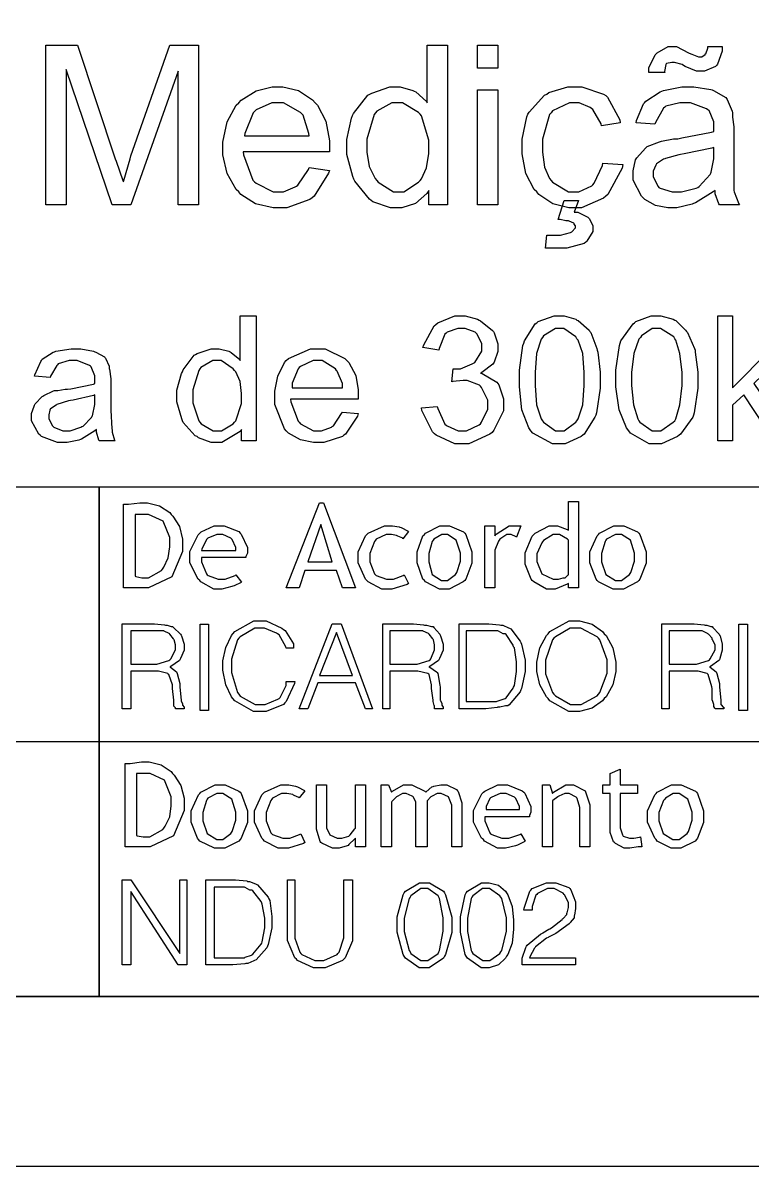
# Model space of a CAD drawing. Extents: x 0 to 210, y 0 to 297.
# Drawn here: x 107.98 to 129.47, y -0.41 to 33.29 of the extents above; entities that cross this region are included whole.
import ezdxf

# ---------------------------------------------------------------- set-up
doc = ezdxf.new("R2010")
doc.units = 0
doc.header["$MEASUREMENT"] = 0
doc.layers.add('C00-00-00-BLACK', color=7, linetype='Continuous')
doc.layers.add('CFF-7E-00', color=30, linetype='Continuous')

msp = doc.modelspace()

# ---------------------------------------------------------------- linework, layer by layer
at = {"layer": 'C00-00-00-BLACK', "const_width": 0.0423}
msp.add_lwpolyline([(0.0427, -0.3886), (210.36, -0.3886), (210.36, 296.883), (0.0427, 296.883), (0.0427, -0.3886)], close=True, dxfattribs=at)
at = {"layer": 'C00-00-00-BLACK'}
for points in [[(108.657, 27.9273), (108.657, 32.6333), (109.59, 32.6333), (110.694, 29.2847), (110.725, 29.2117), (110.925, 28.6494), (110.947, 28.6067), (110.957, 28.6494), (111.137, 29.2847), (111.16, 29.3688), (112.305, 32.6333), (113.155, 32.6333), (113.155, 27.9273), (112.559, 27.9273), (112.559, 31.8685), (111.16, 27.9273), (110.61, 27.9273), (109.252, 31.9112), (109.252, 27.9273), (108.657, 27.9273)], [(119.939, 27.9273), (119.939, 28.3531), (119.885, 28.2677), (119.552, 27.9701), (119.143, 27.8419), (119.007, 27.8419), (118.816, 27.8419), (118.295, 28.0224), (118.243, 28.0541), (118.189, 28.0968), (117.766, 28.6274), (117.734, 28.6907), (117.703, 28.7652), (117.523, 29.4087), (117.523, 29.6223), (117.523, 29.8566), (117.66, 30.4822), (117.691, 30.5566), (117.723, 30.62), (118.146, 31.1602), (118.2, 31.1919), (118.263, 31.2236), (118.788, 31.4027), (118.965, 31.4027), (119.101, 31.4027), (119.472, 31.298), (119.514, 31.276), (119.556, 31.2553), (119.874, 30.97), (119.896, 30.9383), (119.896, 32.6333), (120.492, 32.6333), (120.492, 27.9273), (119.939, 27.9273)], [(121.38, 31.9539), (121.38, 32.6333), (121.976, 32.6333), (121.976, 31.9539), (121.38, 31.9539)], [(126.428, 31.8272), (126.428, 31.9664), (126.609, 32.3481), (126.64, 32.3798), (126.672, 32.4115), (126.997, 32.592), (127.106, 32.592), (127.244, 32.592), (127.594, 32.4115), (127.659, 32.3798), (127.69, 32.3701), (127.889, 32.293), (127.955, 32.293), (127.987, 32.293), (128.082, 32.3591), (128.082, 32.3798), (128.102, 32.3798), (128.167, 32.5396), (128.167, 32.592), (128.59, 32.592), (128.59, 32.4542), (128.452, 32.0697), (128.421, 32.038), (128.389, 32.0063), (128.063, 31.8685), (127.955, 31.8685), (127.827, 31.8685), (127.499, 32.0063), (127.447, 32.038), (127.404, 32.0601), (127.181, 32.1235), (127.106, 32.1235), (127.106, 32.1235), (126.946, 32.0918), (126.937, 32.0807), (126.926, 32.0601), (126.883, 31.8589), (126.894, 31.8272), (126.428, 31.8272)], [(116.419, 29.0298), (117.012, 28.9457), (116.99, 28.8616), (116.567, 28.1823), (116.503, 28.1382), (116.44, 28.0858), (115.755, 27.8419), (115.528, 27.8419), (115.356, 27.8419), (114.839, 27.9645), (114.403, 28.236), (114.34, 28.3104), (114.265, 28.3848), (113.996, 28.8506), (113.874, 29.3991), (113.874, 29.581), (113.874, 29.7794), (113.996, 30.372), (114.265, 30.8653), (114.34, 30.9383), (114.414, 31.0128), (114.85, 31.2829), (115.325, 31.4027), (115.485, 31.4027), (115.638, 31.4027), (116.101, 31.298), (116.514, 31.0238), (116.589, 30.9383), (116.662, 30.8653), (116.911, 30.3926), (117.012, 29.8152), (117.012, 29.6223), (117.012, 29.6223), (117.012, 29.5272), (117.012, 29.4955), (114.469, 29.4955), (114.479, 29.4004), (114.755, 28.6604), (114.808, 28.6067), (114.85, 28.5654), (115.358, 28.3104), (115.528, 28.3104), (115.655, 28.3104), (116.006, 28.4593), (116.038, 28.4799), (116.079, 28.5116), (116.397, 28.9664), (116.419, 29.0298)], [(125.071, 29.1565), (125.663, 29.1152), (125.641, 29.0091), (125.22, 28.2346), (125.156, 28.1809), (125.091, 28.1285), (124.438, 27.8419), (124.222, 27.8419), (124.063, 27.8419), (123.592, 27.9645), (123.184, 28.236), (123.121, 28.3104), (123.045, 28.3848), (122.796, 28.8561), (122.695, 29.4308), (122.695, 29.6223), (122.695, 29.8676), (122.833, 30.5263), (122.864, 30.5993), (122.896, 30.6627), (123.354, 31.1602), (123.417, 31.1919), (123.48, 31.2346), (124.036, 31.4027), (124.222, 31.4027), (124.455, 31.4027), (125.091, 31.1919), (125.156, 31.1492), (125.209, 31.0968), (125.568, 30.4298), (125.579, 30.3444), (125.029, 30.2576), (125.018, 30.3113), (124.774, 30.7371), (124.733, 30.7689), (124.7, 30.8005), (124.374, 30.9383), (124.265, 30.9383), (124.084, 30.9383), (123.585, 30.6958), (123.544, 30.6421), (123.501, 30.5897), (123.29, 29.8649), (123.29, 29.6223), (123.29, 29.4776), (123.354, 29.0408), (123.501, 28.7032), (123.544, 28.6494), (123.585, 28.597), (124.062, 28.3104), (124.222, 28.3104), (124.36, 28.3104), (124.743, 28.4909), (124.774, 28.5226), (124.816, 28.5654), (125.06, 29.0932), (125.071, 29.1565)], [(128.378, 28.3531), (128.324, 28.3104), (127.797, 27.9907), (127.744, 27.9687), (127.701, 27.948), (127.255, 27.8419), (127.106, 27.8419), (126.983, 27.8419), (126.618, 27.9122), (126.311, 28.0858), (126.258, 28.1382), (126.205, 28.1823), (125.96, 28.6604), (125.96, 28.8189), (125.96, 28.936), (126.037, 29.253), (126.048, 29.2847), (126.068, 29.3164), (126.322, 29.6017), (126.344, 29.6223), (126.376, 29.6444), (126.735, 29.7822), (126.767, 29.7918), (126.799, 29.8028), (127.156, 29.8772), (127.276, 29.8772), (127.393, 29.8993), (128.272, 30.0674), (128.337, 30.0881), (128.337, 30.1308), (128.337, 30.2259), (128.337, 30.2576), (128.337, 30.3747), (128.199, 30.7055), (128.167, 30.7261), (128.125, 30.7578), (127.648, 30.9383), (127.489, 30.9383), (127.34, 30.9383), (126.926, 30.8322), (126.894, 30.8102), (126.862, 30.7785), (126.618, 30.3568), (126.597, 30.303), (126.048, 30.3444), (126.057, 30.4092), (126.27, 30.9066), (126.301, 30.9383), (126.333, 30.981), (126.756, 31.2553), (126.81, 31.276), (126.862, 31.298), (127.395, 31.4027), (127.575, 31.4027), (127.754, 31.4027), (128.251, 31.3297), (128.294, 31.3187), (128.335, 31.298), (128.695, 31.0872), (128.717, 31.0651), (128.738, 31.0334), (128.877, 30.6848), (128.889, 30.6421), (128.889, 30.5153), (128.932, 30.2273), (128.932, 30.1308), (128.932, 29.3688), (128.932, 29.1152), (128.932, 28.5447), (128.932, 28.3531), (128.942, 28.3104), (129.078, 27.959), (129.1, 27.9273), (128.505, 27.9273), (128.483, 27.959), (128.378, 28.2553), (128.378, 28.3531)], [(121.38, 27.9273), (121.38, 31.3187), (121.976, 31.3187), (121.976, 27.9273), (121.38, 27.9273)], [(114.512, 29.9613), (116.419, 29.9613), (116.409, 30.0357), (116.239, 30.5676), (116.207, 30.5993), (116.164, 30.6531), (115.655, 30.9383), (115.485, 30.9383), (115.316, 30.9383), (114.85, 30.7261), (114.808, 30.6834), (114.766, 30.6421), (114.522, 30.0357), (114.512, 29.9613)], [(118.116, 29.6223), (118.116, 29.4817), (118.183, 29.0573), (118.358, 28.7032), (118.412, 28.6494), (118.453, 28.597), (118.9, 28.3104), (119.049, 28.3104), (119.207, 28.3104), (119.641, 28.597), (119.684, 28.6494), (119.725, 28.6921), (119.874, 29.0201), (119.939, 29.4418), (119.939, 29.581), (119.939, 29.8359), (119.725, 30.547), (119.684, 30.5993), (119.641, 30.6531), (119.166, 30.9383), (119.007, 30.9383), (118.848, 30.9383), (118.411, 30.6848), (118.369, 30.6421), (118.327, 30.5897), (118.116, 29.8649), (118.116, 29.6223)], [(128.337, 29.6223), (128.283, 29.6017), (127.466, 29.4335), (127.36, 29.4115), (127.306, 29.4018), (126.915, 29.2957), (126.894, 29.2847), (126.862, 29.2751), (126.65, 29.1373), (126.64, 29.1152), (126.629, 29.0945), (126.555, 28.9195), (126.555, 28.8603), (126.555, 28.7555), (126.702, 28.4689), (126.724, 28.4372), (126.756, 28.4165), (127.113, 28.3104), (127.233, 28.3104), (127.391, 28.3104), (127.817, 28.4165), (127.871, 28.4372), (127.912, 28.4689), (128.229, 28.8189), (128.251, 28.8603), (128.261, 28.8933), (128.337, 29.2819), (128.337, 29.4115), (128.337, 29.6223)], [(123.756, 27.5029), (123.926, 28.0541), (124.349, 28.0541), (124.222, 27.7151), (124.328, 27.7151), (124.626, 27.5676), (124.648, 27.5456), (124.668, 27.5249), (124.774, 27.3182), (124.774, 27.2493), (124.774, 27.1446), (124.595, 26.858), (124.564, 26.8263), (124.52, 26.7946), (124.011, 26.6568), (123.842, 26.6568), (123.724, 26.6568), (123.463, 26.6568), (123.376, 26.6568), (123.417, 27.0371), (123.49, 27.0371), (123.657, 27.0371), (123.714, 27.0371), (123.819, 27.0371), (124.116, 27.1129), (124.138, 27.1225), (124.158, 27.1336), (124.265, 27.2535), (124.265, 27.2921), (124.265, 27.3141), (124.222, 27.361), (124.222, 27.3761), (124.211, 27.3871), (124.073, 27.4519), (124.053, 27.4616), (123.978, 27.4616), (123.811, 27.5029), (123.756, 27.5029)], [(114.424, 20.9765), (114.424, 21.3155), (114.381, 21.2521), (113.841, 20.9338), (113.662, 20.9338), (113.524, 20.9338), (113.153, 21.0716), (113.112, 21.1033), (113.058, 21.1253), (112.707, 21.5167), (112.686, 21.569), (112.664, 21.6228), (112.517, 22.1244), (112.517, 22.2911), (112.517, 22.4717), (112.655, 22.9581), (112.686, 23.0105), (112.707, 23.0753), (113.025, 23.4983), (113.07, 23.519), (113.111, 23.5507), (113.524, 23.6885), (113.662, 23.6885), (113.767, 23.6885), (114.053, 23.6251), (114.085, 23.6031), (114.117, 23.5824), (114.372, 23.3715), (114.383, 23.3495), (114.383, 24.6641), (114.85, 24.6641), (114.85, 20.9765), (114.424, 20.9765)], [(119.727, 21.9494), (120.192, 21.9921), (120.203, 21.9287), (120.417, 21.474), (120.449, 21.4423), (120.481, 21.4216), (120.806, 21.2728), (120.915, 21.2728), (121.051, 21.2728), (121.422, 21.4519), (121.465, 21.4836), (121.496, 21.5263), (121.679, 21.9081), (121.679, 22.0348), (121.679, 22.174), (121.496, 22.5461), (121.465, 22.5874), (121.433, 22.6191), (121.076, 22.7569), (120.957, 22.7569), (120.957, 22.7569), (120.65, 22.7252), (120.618, 22.7142), (120.661, 23.0959), (120.682, 23.0959), (120.745, 23.0959), (120.745, 23.0959), (120.872, 23.0959), (121.222, 23.2447), (121.254, 23.2654), (121.295, 23.2875), (121.507, 23.6196), (121.507, 23.7298), (121.507, 23.8359), (121.369, 24.1226), (121.338, 24.1543), (121.306, 24.1763), (121.012, 24.2838), (120.915, 24.2838), (120.797, 24.2838), (120.481, 24.1763), (120.449, 24.1543), (120.417, 24.1226), (120.246, 23.6995), (120.237, 23.6457), (119.769, 23.7298), (119.79, 23.8042), (120.096, 24.3692), (120.15, 24.4106), (120.203, 24.4533), (120.704, 24.6641), (120.872, 24.6641), (121.01, 24.6641), (121.38, 24.5594), (121.423, 24.5374), (121.465, 24.5167), (121.817, 24.23), (121.849, 24.1984), (121.87, 24.1556), (121.976, 23.8373), (121.976, 23.7298), (121.976, 23.6141), (121.87, 23.2971), (121.849, 23.2654), (121.827, 23.2337), (121.506, 22.9912), (121.465, 22.9691), (121.518, 22.9595), (121.944, 22.7046), (121.976, 22.6715), (122.007, 22.6301), (122.145, 22.2154), (122.145, 22.0762), (122.145, 21.8653), (121.859, 21.2935), (121.806, 21.2301), (121.741, 21.1777), (121.121, 20.8911), (120.915, 20.8911), (120.712, 20.8911), (120.161, 21.146), (120.107, 21.1873), (120.053, 21.2411), (119.736, 21.8763), (119.727, 21.9494)], [(122.611, 22.7996), (122.611, 23.0642), (122.716, 23.7849), (122.738, 23.858), (122.759, 23.9214), (123.077, 24.4216), (123.121, 24.4533), (123.162, 24.496), (123.639, 24.6641), (123.799, 24.6641), (123.926, 24.6641), (124.274, 24.5594), (124.306, 24.5374), (124.347, 24.5277), (124.668, 24.2411), (124.69, 24.1984), (124.711, 24.1667), (124.89, 23.6995), (124.901, 23.6457), (124.922, 23.5934), (124.987, 22.9981), (124.987, 22.7996), (124.987, 22.5351), (124.881, 21.8019), (124.86, 21.7386), (124.838, 21.6752), (124.518, 21.1777), (124.476, 21.146), (124.433, 21.1046), (123.957, 20.8911), (123.799, 20.8911), (123.585, 20.8911), (123.002, 21.2094), (122.949, 21.2728), (122.885, 21.3582), (122.684, 21.8929), (122.611, 22.5737), (122.611, 22.7996)], [(125.452, 22.7996), (125.452, 23.0642), (125.557, 23.7849), (125.579, 23.858), (125.6, 23.9214), (125.961, 24.4216), (126.005, 24.4533), (126.046, 24.496), (126.492, 24.6641), (126.64, 24.6641), (126.777, 24.6641), (127.147, 24.5594), (127.19, 24.5374), (127.222, 24.5277), (127.51, 24.2411), (127.532, 24.1984), (127.564, 24.1667), (127.774, 23.6995), (127.786, 23.6457), (127.795, 23.5934), (127.871, 22.9981), (127.871, 22.7996), (127.871, 22.5351), (127.765, 21.8019), (127.744, 21.7386), (127.722, 21.6752), (127.36, 21.1777), (127.317, 21.146), (127.274, 21.1046), (126.799, 20.8911), (126.64, 20.8911), (126.438, 20.8911), (125.887, 21.2094), (125.833, 21.2728), (125.77, 21.3582), (125.548, 21.8929), (125.452, 22.5737), (125.452, 22.7996)], [(128.463, 20.9765), (128.463, 24.6641), (128.889, 24.6641), (128.889, 22.5447), (129.99, 23.6457), (130.543, 23.6457), (129.524, 22.6715), (130.67, 20.9765), (130.117, 20.9765), (129.228, 22.3339), (128.889, 22.0348), (128.889, 20.9765), (128.463, 20.9765)], [(123.077, 22.7996), (123.077, 22.6109), (123.119, 22.0417), (123.248, 21.6228), (123.29, 21.569), (123.322, 21.5277), (123.679, 21.2728), (123.799, 21.2728), (123.926, 21.2728), (124.274, 21.5277), (124.306, 21.569), (124.347, 21.6228), (124.476, 22.0417), (124.518, 22.6109), (124.518, 22.7996), (124.518, 22.9884), (124.476, 23.552), (124.347, 23.9434), (124.306, 23.9848), (124.274, 24.0385), (123.917, 24.2838), (123.799, 24.2838), (123.671, 24.2838), (123.322, 24.0702), (123.29, 24.0275), (123.248, 23.9751), (123.119, 23.5562), (123.077, 22.9898), (123.077, 22.7996)], [(125.918, 22.7996), (125.918, 22.6109), (125.978, 22.0417), (126.1, 21.6228), (126.132, 21.569), (126.164, 21.5277), (126.521, 21.2728), (126.64, 21.2728), (126.777, 21.2728), (127.147, 21.5277), (127.19, 21.569), (127.222, 21.6228), (127.343, 22.0417), (127.403, 22.6109), (127.403, 22.7996), (127.403, 22.9884), (127.343, 23.552), (127.222, 23.9434), (127.19, 23.9848), (127.158, 24.0385), (126.77, 24.2838), (126.64, 24.2838), (126.523, 24.2838), (126.206, 24.0702), (126.175, 24.0275), (126.132, 23.9751), (125.982, 23.5562), (125.918, 22.9898), (125.918, 22.7996)], [(110.144, 21.3155), (110.1, 21.2742), (109.707, 21.0289), (109.675, 21.0178), (109.633, 20.9972), (109.282, 20.9338), (109.167, 20.9338), (108.996, 20.9338), (108.529, 21.1046), (108.487, 21.146), (108.445, 21.1777), (108.233, 21.5663), (108.233, 21.6958), (108.233, 21.7813), (108.307, 22.0031), (108.318, 22.0348), (108.339, 22.0679), (108.549, 22.2815), (108.572, 22.2911), (108.592, 22.3132), (108.882, 22.451), (108.913, 22.4607), (109.008, 22.4607), (109.222, 22.5034), (109.294, 22.5034), (109.389, 22.5144), (110.056, 22.6508), (110.098, 22.6715), (110.098, 22.7046), (110.098, 22.7762), (110.098, 22.7996), (110.098, 22.8947), (109.992, 23.1593), (109.971, 23.18), (109.94, 23.202), (109.582, 23.3495), (109.463, 23.3495), (109.346, 23.3495), (109.018, 23.2447), (108.997, 23.2227), (108.975, 23.202), (108.796, 22.8837), (108.786, 22.841), (108.318, 22.8837), (108.327, 22.9264), (108.507, 23.3178), (108.529, 23.3495), (108.549, 23.3812), (108.87, 23.5934), (108.913, 23.6031), (108.955, 23.6251), (109.4, 23.6885), (109.548, 23.6885), (109.685, 23.6885), (110.056, 23.6251), (110.098, 23.6031), (110.13, 23.5934), (110.386, 23.4556), (110.398, 23.4335), (110.418, 23.4129), (110.524, 23.1758), (110.524, 23.0959), (110.534, 23.0863), (110.567, 22.8079), (110.567, 22.7142), (110.567, 22.0762), (110.567, 21.886), (110.599, 21.3376), (110.61, 21.3155), (110.61, 21.2314), (110.683, 20.9985), (110.694, 20.9765), (110.228, 20.9765), (110.217, 20.9985), (110.144, 21.2369), (110.144, 21.3155)], [(117.395, 21.8226), (117.861, 21.7799), (117.839, 21.7069), (117.49, 21.1777), (117.438, 21.146), (117.394, 21.1046), (116.852, 20.9338), (116.673, 20.9338), (116.543, 20.9338), (116.159, 21.0082), (115.802, 21.2094), (115.739, 21.2728), (115.685, 21.3362), (115.401, 22.0527), (115.401, 22.2911), (115.401, 22.44), (115.491, 22.8851), (115.685, 23.2861), (115.739, 23.3495), (115.802, 23.4032), (116.455, 23.6885), (116.673, 23.6885), (116.885, 23.6885), (117.469, 23.4032), (117.523, 23.3495), (117.586, 23.2861), (117.787, 22.9058), (117.861, 22.4772), (117.861, 22.3339), (117.861, 22.3022), (117.861, 22.2319), (117.861, 22.2071), (115.867, 22.2071), (115.878, 22.1327), (116.091, 21.558), (116.123, 21.5263), (116.164, 21.485), (116.545, 21.2728), (116.673, 21.2728), (116.778, 21.2728), (117.074, 21.3789), (117.096, 21.3996), (117.128, 21.4216), (117.373, 21.7813), (117.395, 21.8226)], [(112.983, 22.2911), (112.983, 22.101), (113.164, 21.569), (113.196, 21.5263), (113.237, 21.485), (113.587, 21.2728), (113.705, 21.2728), (113.832, 21.2728), (114.18, 21.485), (114.213, 21.5263), (114.254, 21.569), (114.424, 22.0789), (114.424, 22.2484), (114.424, 22.3697), (114.381, 22.7307), (114.254, 23.0119), (114.213, 23.0532), (114.18, 23.0959), (113.823, 23.3495), (113.705, 23.3495), (113.576, 23.3495), (113.228, 23.1386), (113.196, 23.0959), (113.164, 23.0546), (112.983, 22.4827), (112.983, 22.2911)], [(115.911, 22.5447), (117.395, 22.5447), (117.395, 22.6729), (117.245, 23.0325), (117.224, 23.0532), (117.191, 23.0959), (116.803, 23.3495), (116.673, 23.3495), (116.535, 23.3495), (116.164, 23.1703), (116.123, 23.1372), (116.091, 23.0959), (115.911, 22.6825), (115.911, 22.5447)], [(110.098, 22.3339), (110.056, 22.3132), (109.463, 22.1754), (109.379, 22.1644), (109.325, 22.1534), (108.977, 22.0459), (108.956, 22.0348), (108.956, 22.0348), (108.796, 21.9191), (108.786, 21.9081), (108.775, 21.8874), (108.744, 21.7441), (108.744, 21.6958), (108.744, 21.6228), (108.849, 21.4216), (108.87, 21.3996), (108.891, 21.3789), (109.161, 21.2728), (109.252, 21.2728), (109.368, 21.2728), (109.685, 21.3789), (109.718, 21.3996), (109.759, 21.4106), (110.003, 21.6642), (110.014, 21.6958), (110.035, 21.7179), (110.098, 22.0527), (110.098, 22.1644), (110.098, 22.3339)], [(111.456, 16.6522), (110.947, 16.6522), (110.947, 19.1106), (111.095, 19.1106), (111.428, 19.1534), (111.54, 19.1534), (111.656, 19.1534), (112.007, 19.0638), (112.305, 18.8681), (112.347, 18.8143), (112.4, 18.762), (112.595, 18.4547), (112.686, 18.0881), (112.686, 17.9655), (112.686, 17.7188), (112.373, 16.9761), (111.685, 16.6522), (111.456, 16.6522)], [(117.395, 16.6522), (117.224, 17.1607), (116.292, 17.1607), (116.123, 16.6522), (115.739, 16.6522), (116.716, 19.1534), (116.842, 19.1534), (117.777, 16.6522), (117.395, 16.6522)], [(124.053, 16.6522), (124.053, 16.7804), (124.021, 16.7597), (123.662, 16.6109), (123.544, 16.6109), (123.405, 16.6109), (123.034, 16.8231), (122.991, 16.8644), (122.96, 16.9072), (122.78, 17.3523), (122.78, 17.4997), (122.78, 17.6802), (122.991, 18.1694), (123.034, 18.2218), (123.077, 18.2645), (123.49, 18.4754), (123.629, 18.4754), (123.734, 18.4754), (124.021, 18.3706), (124.053, 18.3486), (124.053, 19.1961), (124.349, 19.1961), (124.349, 16.6522), (124.053, 16.6522)], [(111.286, 18.8143), (111.286, 16.9912), (111.307, 16.9816), (111.481, 16.9499), (111.54, 16.9499), (111.677, 16.9499), (112.062, 17.1621), (112.094, 17.2034), (112.135, 17.2572), (112.262, 17.5369), (112.305, 17.8594), (112.305, 17.9655), (112.305, 18.1281), (112.113, 18.6132), (111.683, 18.8143), (111.54, 18.8143), (111.476, 18.8143), (111.333, 18.8143), (111.286, 18.8143)], [(114.554, 17.5424), (113.239, 17.5424), (113.239, 17.4157), (113.386, 17.0656), (113.409, 17.0339), (113.44, 17.0133), (113.734, 16.9072), (113.832, 16.9072), (113.936, 16.9072), (114.233, 17.0133), (114.254, 17.0339), (114.424, 16.8217), (114.413, 16.8121), (114.202, 16.706), (114.171, 16.6949), (114.139, 16.6853), (113.845, 16.6109), (113.748, 16.6109), (113.61, 16.6109), (113.228, 16.8231), (113.196, 16.8644), (113.143, 16.9072), (112.897, 17.3839), (112.897, 17.5424), (112.897, 17.723), (113.143, 18.2108), (113.196, 18.2645), (113.237, 18.2962), (113.619, 18.4754), (113.748, 18.4754), (113.906, 18.4754), (114.34, 18.3072), (114.383, 18.2645), (114.414, 18.2328), (114.596, 17.8415), (114.596, 17.7105), (114.596, 17.6692), (114.554, 17.5741), (114.554, 17.5424)], [(113.789, 18.2218), (113.694, 18.2218), (113.429, 18.1143), (113.409, 18.0923), (113.386, 18.0716), (113.249, 17.785), (113.239, 17.7533), (114.254, 17.7533), (114.254, 17.8387), (114.148, 18.0716), (114.128, 18.0923), (114.106, 18.1143), (113.867, 18.2218), (113.789, 18.2218)], [(116.759, 18.5181), (116.377, 17.4143), (117.096, 17.4143), (116.759, 18.5181)], [(119.345, 18.3059), (119.177, 18.0923), (119.177, 18.1143), (119.028, 18.1694), (119.007, 18.1791), (118.985, 18.1901), (118.842, 18.2218), (118.795, 18.2218), (118.688, 18.2218), (118.39, 18.0826), (118.369, 18.0496), (118.338, 18.0178), (118.2, 17.6623), (118.2, 17.5424), (118.2, 17.4157), (118.338, 17.0656), (118.369, 17.0339), (118.39, 17.0133), (118.693, 16.9072), (118.795, 16.9072), (118.9, 16.9072), (119.187, 17.0133), (119.218, 17.0339), (119.345, 16.7804), (119.302, 16.7487), (118.856, 16.6109), (118.708, 16.6109), (118.559, 16.6109), (118.157, 16.8231), (118.116, 16.8644), (118.073, 16.9072), (117.861, 17.3839), (117.861, 17.5424), (117.861, 17.7133), (118.073, 18.1791), (118.116, 18.2218), (118.157, 18.2645), (118.635, 18.4754), (118.795, 18.4754), (118.868, 18.4754), (119.07, 18.4451), (119.091, 18.434), (119.123, 18.4244), (119.334, 18.3169), (119.345, 18.3059)], [(119.6, 17.5424), (119.6, 17.7133), (119.768, 18.1791), (119.811, 18.2218), (119.842, 18.2645), (120.264, 18.4754), (120.406, 18.4754), (120.554, 18.4754), (120.967, 18.2962), (120.999, 18.2645), (121.03, 18.2218), (121.211, 17.7133), (121.211, 17.5424), (121.211, 17.3729), (121.03, 16.9072), (120.999, 16.8644), (120.956, 16.8231), (120.542, 16.6109), (120.406, 16.6109), (120.257, 16.6109), (119.842, 16.8231), (119.811, 16.8644), (119.768, 16.9072), (119.6, 17.3839), (119.6, 17.5424)], [(119.939, 17.5424), (119.939, 17.4184), (120.044, 17.045), (120.315, 16.8644), (120.406, 16.8644), (120.49, 16.8644), (120.723, 17.045), (120.745, 17.0767), (120.766, 17.0987), (120.872, 17.4322), (120.872, 17.5424), (120.872, 17.672), (120.749, 18.0578), (120.492, 18.2218), (120.406, 18.2218), (120.321, 18.2218), (120.086, 18.0826), (120.066, 18.0496), (120.044, 18.0178), (119.939, 17.6623), (119.939, 17.5424)], [(122.525, 18.1378), (122.514, 18.1488), (122.364, 18.2218), (122.315, 18.2218), (122.24, 18.2218), (122.039, 18.0826), (122.018, 18.0496), (121.996, 18.0289), (121.89, 17.7602), (121.89, 17.6692), (121.89, 16.6522), (121.593, 16.6522), (121.593, 18.4754), (121.89, 18.4754), (121.89, 18.1791), (121.922, 18.2328), (122.311, 18.4754), (122.441, 18.4754), (122.494, 18.4754), (122.612, 18.4754), (122.652, 18.4754), (122.525, 18.1378)], [(124.053, 18.0496), (124.03, 18.0826), (123.792, 18.2218), (123.714, 18.2218), (123.607, 18.2218), (123.322, 18.0413), (123.29, 18.0082), (123.268, 17.9765), (123.121, 17.6513), (123.121, 17.5424), (123.121, 17.4239), (123.274, 17.0656), (123.603, 16.9072), (123.714, 16.9072), (123.766, 16.9072), (123.904, 16.9402), (123.926, 16.9499), (123.957, 16.9499), (124.041, 17.0243), (124.053, 17.0339), (124.053, 18.0496)], [(124.69, 17.5424), (124.69, 17.7133), (124.901, 18.1791), (124.944, 18.2218), (124.976, 18.2645), (125.396, 18.4754), (125.537, 18.4754), (125.685, 18.4754), (126.088, 18.2962), (126.132, 18.2645), (126.164, 18.2218), (126.344, 17.7133), (126.344, 17.5424), (126.344, 17.3729), (126.164, 16.9072), (126.132, 16.8644), (126.088, 16.8231), (125.674, 16.6109), (125.537, 16.6109), (125.377, 16.6109), (124.943, 16.8231), (124.901, 16.8644), (124.87, 16.9072), (124.69, 17.3839), (124.69, 17.5424)], [(125.029, 17.5424), (125.029, 17.4184), (125.155, 17.045), (125.44, 16.8644), (125.537, 16.8644), (125.621, 16.8644), (125.853, 17.045), (125.876, 17.0767), (125.896, 17.0987), (126.005, 17.4322), (126.005, 17.5424), (126.005, 17.672), (125.881, 18.0578), (125.622, 18.2218), (125.537, 18.2218), (125.441, 18.2218), (125.177, 18.0826), (125.156, 18.0496), (125.134, 18.0178), (125.029, 17.6623), (125.029, 17.5424)], [(110.906, 13.0914), (110.906, 15.5925), (111.755, 15.5925), (111.859, 15.5925), (112.156, 15.5608), (112.178, 15.5498), (112.23, 15.5498), (112.35, 15.5071), (112.39, 15.5071), (112.422, 15.4864), (112.621, 15.2852), (112.644, 15.2535), (112.653, 15.2328), (112.729, 14.9944), (112.729, 14.9145), (112.729, 14.8194), (112.621, 14.5659), (112.601, 14.5342), (112.59, 14.5135), (112.336, 14.333), (112.305, 14.322), (112.325, 14.3123), (112.506, 14.1745), (112.517, 14.1525), (112.527, 14.1318), (112.601, 13.8286), (112.601, 13.7267), (112.644, 13.3449), (112.644, 13.3132), (112.686, 13.243), (112.686, 13.2182), (112.686, 13.1975), (112.729, 13.1341), (112.729, 13.1341), (112.729, 13.0914), (112.474, 13.0914), (112.474, 13.1134), (112.431, 13.1616), (112.431, 13.1768), (112.431, 13.2195), (112.431, 13.3146), (112.431, 13.3449), (112.39, 13.6839), (112.39, 13.7914), (112.284, 14.1001), (112.263, 14.1097), (112.252, 14.1318), (111.974, 14.1952), (111.882, 14.1952), (111.16, 14.1952), (111.16, 13.0914), (110.906, 13.0914)], [(113.199, 15.5787), (113.454, 15.5787), (113.454, 13.039), (113.199, 13.039), (113.199, 15.5787)], [(115.739, 13.8961), (115.997, 13.8961), (115.985, 13.8327), (115.739, 13.3036), (115.697, 13.2608), (115.655, 13.2195), (115.146, 13.0073), (114.978, 13.0073), (114.776, 13.0073), (114.223, 13.3242), (114.171, 13.3876), (114.128, 13.4414), (113.958, 13.7969), (113.874, 14.2227), (113.874, 14.3647), (113.874, 14.497), (113.958, 14.8939), (114.128, 15.2438), (114.171, 15.2962), (114.223, 15.3596), (114.789, 15.6766), (114.978, 15.6766), (115.146, 15.6766), (115.612, 15.4657), (115.655, 15.423), (115.707, 15.3913), (115.954, 15.0027), (115.954, 14.8718), (115.739, 14.8718), (115.728, 14.9145), (115.527, 15.2645), (115.485, 15.2962), (115.454, 15.3183), (115.097, 15.4643), (114.978, 15.4643), (114.818, 15.4643), (114.383, 15.2108), (114.34, 15.1681), (114.308, 15.1157), (114.128, 14.5535), (114.128, 14.3647), (114.128, 14.1525), (114.308, 13.5682), (114.34, 13.5144), (114.383, 13.4621), (114.829, 13.2182), (114.978, 13.2182), (115.115, 13.2182), (115.496, 13.367), (115.528, 13.3876), (115.559, 13.4193), (115.739, 13.7776), (115.739, 13.8961)], [(116.123, 13.0914), (117.096, 15.5925), (117.354, 15.5925), (118.285, 13.0914), (118.073, 13.0914), (117.777, 13.8534), (116.673, 13.8534), (116.377, 13.0914), (116.123, 13.0914)], [(118.582, 13.0914), (118.582, 15.5925), (119.388, 15.5925), (119.493, 15.5925), (119.789, 15.5608), (119.811, 15.5498), (119.874, 15.5498), (120.017, 15.5071), (120.066, 15.5071), (120.086, 15.4864), (120.268, 15.2852), (120.279, 15.2535), (120.289, 15.2328), (120.365, 14.9944), (120.365, 14.9145), (120.365, 14.8194), (120.257, 14.5659), (120.237, 14.5342), (120.226, 14.5135), (119.971, 14.333), (119.939, 14.322), (119.971, 14.3123), (120.171, 14.1745), (120.192, 14.1525), (120.203, 14.1318), (120.268, 13.7804), (120.279, 13.7267), (120.279, 13.3449), (120.289, 13.3353), (120.322, 13.2485), (120.322, 13.2182), (120.322, 13.1975), (120.365, 13.1341), (120.365, 13.1341), (120.365, 13.0914), (120.107, 13.0914), (120.107, 13.1134), (120.107, 13.1616), (120.107, 13.1768), (120.096, 13.1878), (120.066, 13.3064), (120.066, 13.3449), (120.023, 13.6839), (120.023, 13.7914), (119.949, 14.1001), (119.939, 14.1097), (119.917, 14.1318), (119.615, 14.1952), (119.514, 14.1952), (118.795, 14.1952), (118.795, 13.0914), (118.582, 13.0914)], [(121.423, 15.5925), (121.593, 15.5925), (121.708, 15.5925), (122.028, 15.5608), (122.06, 15.5498), (122.123, 15.5498), (122.293, 15.4754), (122.315, 15.4643), (122.356, 15.4437), (122.63, 15.084), (122.652, 15.0413), (122.673, 14.9889), (122.78, 14.5218), (122.78, 14.3647), (122.78, 14.1841), (122.673, 13.6853), (122.652, 13.6426), (122.63, 13.5902), (122.313, 13.2085), (122.272, 13.1768), (122.198, 13.1768), (122.031, 13.1341), (121.976, 13.1341), (121.954, 13.1244), (121.619, 13.0914), (121.507, 13.0914), (120.831, 13.0914), (120.831, 15.5925), (121.423, 15.5925)], [(123.121, 14.322), (123.121, 14.4639), (123.21, 14.8883), (123.406, 15.2438), (123.46, 15.2962), (123.512, 15.3596), (124.076, 15.6766), (124.265, 15.6766), (124.386, 15.6766), (124.752, 15.5815), (125.06, 15.3596), (125.113, 15.2962), (125.166, 15.2438), (125.361, 14.8883), (125.452, 14.4639), (125.452, 14.322), (125.452, 14.1897), (125.361, 13.7914), (125.166, 13.4414), (125.113, 13.3876), (125.06, 13.3242), (124.752, 13.1024), (124.386, 13.0073), (124.265, 13.0073), (124.063, 13.0073), (123.512, 13.3242), (123.46, 13.3876), (123.406, 13.4414), (123.21, 13.7914), (123.121, 14.1897), (123.121, 14.322)], [(126.81, 13.0914), (126.81, 15.5925), (127.659, 15.5925), (127.763, 15.5925), (128.06, 15.5608), (128.082, 15.5498), (128.134, 15.5498), (128.254, 15.5071), (128.294, 15.5071), (128.315, 15.4864), (128.494, 15.2852), (128.505, 15.2535), (128.525, 15.2328), (128.59, 14.9944), (128.59, 14.9145), (128.59, 14.8194), (128.514, 14.5659), (128.505, 14.5342), (128.483, 14.5135), (128.24, 14.333), (128.209, 14.322), (128.229, 14.3123), (128.41, 14.1745), (128.421, 14.1525), (128.431, 14.1318), (128.505, 13.8286), (128.505, 13.7267), (128.548, 13.3449), (128.548, 13.3132), (128.548, 13.243), (128.548, 13.2182), (128.557, 13.2085), (128.614, 13.1341), (128.633, 13.1341), (128.633, 13.0914), (128.378, 13.0914), (128.367, 13.1024), (128.337, 13.1589), (128.337, 13.1768), (128.337, 13.2195), (128.304, 13.3353), (128.294, 13.3449), (128.294, 13.6839), (128.283, 13.7377), (128.177, 14.1001), (128.167, 14.1097), (128.145, 14.1318), (127.875, 14.1952), (127.786, 14.1952), (127.021, 14.1952), (127.021, 13.0914), (126.81, 13.0914)], [(129.074, 15.5787), (129.329, 15.5787), (129.329, 13.039), (129.074, 13.039), (129.074, 15.5787)], [(111.16, 14.406), (111.797, 14.406), (111.924, 14.406), (112.282, 14.5135), (112.305, 14.5342), (112.336, 14.5562), (112.474, 14.8249), (112.474, 14.9145), (112.474, 14.9683), (112.441, 15.1171), (112.431, 15.1267), (112.42, 15.1488), (112.314, 15.2866), (112.305, 15.2962), (112.294, 15.3072), (112.145, 15.3706), (112.135, 15.3803), (112.05, 15.3803), (111.859, 15.3803), (111.797, 15.3803), (111.712, 15.3803), (111.16, 15.3803), (111.16, 14.406)], [(116.716, 14.0684), (117.691, 14.0684), (117.224, 15.3376), (116.716, 14.0684)], [(118.795, 14.406), (119.473, 14.406), (119.6, 14.406), (119.949, 14.5135), (119.98, 14.5342), (120.001, 14.5562), (120.107, 14.8249), (120.107, 14.9145), (120.107, 14.9683), (120.075, 15.1171), (120.066, 15.1267), (120.055, 15.1488), (119.949, 15.2866), (119.939, 15.2962), (119.928, 15.3072), (119.779, 15.3706), (119.769, 15.3803), (119.769, 15.3803), (119.514, 15.3803), (119.43, 15.3803), (119.345, 15.3803), (118.795, 15.3803), (118.795, 14.406)], [(121.041, 13.3036), (121.55, 13.3036), (121.645, 13.3036), (121.86, 13.3036), (121.933, 13.3036), (121.954, 13.3146), (122.166, 13.378), (122.188, 13.3876), (122.22, 13.4097), (122.43, 13.6949), (122.441, 13.7267), (122.462, 13.7694), (122.525, 14.1841), (122.525, 14.322), (122.525, 14.4708), (122.462, 14.8828), (122.441, 14.9145), (122.43, 14.9572), (122.22, 15.2756), (122.188, 15.2962), (122.134, 15.2962), (121.996, 15.3706), (121.976, 15.3803), (121.859, 15.3803), (121.594, 15.3803), (121.507, 15.3803), (121.465, 15.3803), (121.041, 15.3803), (121.041, 13.3036)], [(123.376, 14.322), (123.376, 14.1207), (123.587, 13.5682), (123.629, 13.5144), (123.671, 13.4731), (124.116, 13.2182), (124.265, 13.2182), (124.434, 13.2182), (124.901, 13.4731), (124.944, 13.5144), (124.985, 13.5682), (125.198, 14.1345), (125.198, 14.322), (125.198, 14.5342), (124.985, 15.1157), (124.944, 15.1681), (124.901, 15.2108), (124.423, 15.4643), (124.265, 15.4643), (124.105, 15.4643), (123.671, 15.2108), (123.629, 15.1681), (123.587, 15.1157), (123.376, 14.5204), (123.376, 14.322)], [(127.021, 14.406), (127.701, 14.406), (127.828, 14.406), (128.186, 14.5135), (128.209, 14.5342), (128.229, 14.5562), (128.378, 14.8249), (128.378, 14.9145), (128.378, 14.9683), (128.304, 15.1171), (128.294, 15.1267), (128.294, 15.1694), (128.188, 15.2866), (128.167, 15.2962), (128.156, 15.3072), (128.018, 15.3706), (127.998, 15.3803), (127.923, 15.3803), (127.757, 15.3803), (127.701, 15.3803), (127.575, 15.3803), (127.021, 15.3803), (127.021, 14.406)], [(111.499, 9.022), (110.99, 9.022), (110.99, 11.4804), (111.137, 11.4804), (111.471, 11.5232), (111.583, 11.5232), (111.698, 11.5232), (112.05, 11.4336), (112.347, 11.2379), (112.39, 11.1841), (112.442, 11.1318), (112.638, 10.8245), (112.729, 10.4579), (112.729, 10.3353), (112.729, 10.0886), (112.415, 9.3459), (111.727, 9.022), (111.499, 9.022)], [(111.329, 11.1841), (111.329, 9.361), (111.35, 9.3514), (111.523, 9.3183), (111.583, 9.3183), (111.72, 9.3183), (112.103, 9.5319), (112.135, 9.5732), (112.176, 9.627), (112.305, 9.9067), (112.347, 10.2292), (112.347, 10.3353), (112.347, 10.4979), (112.156, 10.983), (111.726, 11.1841), (111.583, 11.1841), (111.519, 11.1841), (111.376, 11.1841), (111.329, 11.1841)], [(125.283, 10.5916), (125.071, 10.5916), (125.071, 10.8452), (125.283, 10.8452), (125.283, 11.1841), (125.579, 11.3109), (125.579, 10.8452), (126.091, 10.8452), (126.091, 10.5916), (125.579, 10.5916), (125.579, 9.6573), (125.579, 9.5843), (125.652, 9.372), (125.663, 9.361), (125.673, 9.3404), (125.856, 9.277), (125.918, 9.277), (125.982, 9.277), (126.153, 9.3086), (126.175, 9.3183), (126.217, 9.022), (126.11, 9.022), (125.87, 8.9793), (125.791, 8.9793), (125.695, 8.9793), (125.441, 9.1171), (125.41, 9.1488), (125.388, 9.1708), (125.283, 9.4409), (125.283, 9.5305), (125.283, 10.5916)], [(112.94, 9.9109), (112.94, 10.0817), (113.153, 10.5503), (113.196, 10.5916), (113.228, 10.6343), (113.648, 10.8452), (113.789, 10.8452), (113.936, 10.8452), (114.34, 10.666), (114.383, 10.6329), (114.414, 10.5916), (114.596, 10.0817), (114.596, 9.9109), (114.596, 9.7427), (114.414, 9.277), (114.383, 9.2342), (114.34, 9.1929), (113.926, 8.9793), (113.789, 8.9793), (113.63, 8.9793), (113.196, 9.1929), (113.155, 9.2342), (113.122, 9.277), (112.94, 9.7524), (112.94, 9.9109)], [(116.292, 10.6757), (116.123, 10.4648), (116.112, 10.4758), (115.974, 10.5392), (115.954, 10.5489), (115.932, 10.5599), (115.755, 10.5916), (115.697, 10.5916), (115.601, 10.5916), (115.336, 10.4538), (115.316, 10.4221), (115.284, 10.3904), (115.146, 10.0307), (115.146, 9.9109), (115.146, 9.7841), (115.284, 9.4354), (115.316, 9.4038), (115.336, 9.3831), (115.638, 9.277), (115.739, 9.277), (115.845, 9.277), (116.133, 9.3831), (116.166, 9.4038), (116.292, 9.1488), (116.25, 9.1171), (115.804, 8.9793), (115.655, 8.9793), (115.506, 8.9793), (115.103, 9.1929), (115.062, 9.2342), (115.019, 9.277), (114.808, 9.7524), (114.808, 9.9109), (114.808, 10.0817), (115.019, 10.5503), (115.062, 10.5916), (115.103, 10.6343), (115.579, 10.8452), (115.739, 10.8452), (115.813, 10.8452), (116.016, 10.8135), (116.038, 10.8024), (116.07, 10.7928), (116.282, 10.6867), (116.292, 10.6757)], [(116.928, 10.8452), (116.928, 9.6573), (116.928, 9.587), (117.023, 9.372), (117.237, 9.277), (117.308, 9.277), (117.383, 9.277), (117.585, 9.3404), (117.607, 9.361), (117.628, 9.372), (117.766, 9.5526), (117.777, 9.5732), (117.777, 10.8452), (118.073, 10.8452), (118.073, 9.022), (117.777, 9.022), (117.777, 9.277), (117.766, 9.2563), (117.585, 9.0868), (117.565, 9.0647), (117.533, 9.0551), (117.301, 8.9793), (117.224, 8.9793), (117.107, 8.9793), (116.79, 9.1281), (116.759, 9.1488), (116.736, 9.1819), (116.632, 9.5388), (116.632, 9.6573), (116.632, 10.8452), (116.928, 10.8452)], [(120.618, 9.022), (120.618, 10.1685), (120.618, 10.2499), (120.522, 10.4924), (120.307, 10.5916), (120.237, 10.5916), (120.183, 10.5916), (120.044, 10.5172), (120.023, 10.5062), (120.001, 10.4965), (119.896, 10.3766), (119.896, 10.3367), (119.896, 9.022), (119.557, 9.022), (119.557, 10.2953), (119.557, 10.3491), (119.483, 10.4965), (119.473, 10.5062), (119.451, 10.5172), (119.276, 10.5916), (119.218, 10.5916), (119.164, 10.5916), (119.028, 10.5172), (119.007, 10.5062), (118.985, 10.4965), (118.848, 10.3587), (118.838, 10.3367), (118.838, 9.022), (118.539, 9.022), (118.539, 10.8452), (118.75, 10.8452), (118.838, 10.6329), (118.87, 10.666), (119.195, 10.8452), (119.304, 10.8452), (119.44, 10.8452), (119.822, 10.666), (119.853, 10.6329), (119.863, 10.644), (120.034, 10.7928), (120.066, 10.8024), (120.086, 10.8135), (120.294, 10.8452), (120.365, 10.8452), (120.469, 10.8452), (120.756, 10.7074), (120.788, 10.6757), (120.808, 10.655), (120.915, 10.3215), (120.915, 10.2099), (120.915, 9.022), (120.618, 9.022)], [(122.907, 9.9109), (121.593, 9.9109), (121.593, 9.7841), (121.741, 9.4354), (121.763, 9.4038), (121.795, 9.3831), (122.089, 9.277), (122.188, 9.277), (122.304, 9.277), (122.621, 9.3831), (122.652, 9.4038), (122.78, 9.1915), (122.769, 9.1819), (122.557, 9.0758), (122.525, 9.0647), (122.494, 9.0551), (122.2, 8.9793), (122.102, 8.9793), (121.963, 8.9793), (121.582, 9.1929), (121.55, 9.2342), (121.496, 9.277), (121.254, 9.7524), (121.254, 9.9109), (121.254, 10.0914), (121.507, 10.5806), (121.55, 10.6329), (121.593, 10.666), (121.974, 10.8452), (122.102, 10.8452), (122.261, 10.8452), (122.695, 10.6757), (122.738, 10.6329), (122.769, 10.6013), (122.949, 10.2126), (122.949, 10.0831), (122.949, 10.0404), (122.907, 9.9439), (122.907, 9.9109)], [(124.391, 9.022), (124.391, 10.0831), (124.391, 10.1796), (124.316, 10.4442), (124.306, 10.4648), (124.284, 10.4869), (124.077, 10.5916), (124.01, 10.5916), (123.946, 10.5916), (123.777, 10.5172), (123.756, 10.5062), (123.745, 10.4965), (123.596, 10.3904), (123.587, 10.3794), (123.587, 9.022), (123.29, 9.022), (123.29, 10.8452), (123.503, 10.8452), (123.587, 10.5916), (123.618, 10.6343), (123.975, 10.8452), (124.095, 10.8452), (124.208, 10.8452), (124.551, 10.6757), (124.69, 10.2636), (124.69, 10.1258), (124.69, 9.022), (124.391, 9.022)], [(126.387, 9.9109), (126.387, 10.0817), (126.597, 10.5503), (126.64, 10.5916), (126.672, 10.6343), (127.092, 10.8452), (127.233, 10.8452), (127.382, 10.8452), (127.797, 10.666), (127.828, 10.6329), (127.86, 10.5916), (128.04, 10.0817), (128.04, 9.9109), (128.04, 9.7427), (127.86, 9.277), (127.828, 9.2342), (127.786, 9.1929), (127.371, 8.9793), (127.233, 8.9793), (127.084, 8.9793), (126.672, 9.1929), (126.64, 9.2342), (126.597, 9.277), (126.387, 9.7524), (126.387, 9.9109)], [(113.282, 9.9109), (113.282, 9.7868), (113.409, 9.4148), (113.694, 9.2342), (113.789, 9.2342), (113.873, 9.2342), (114.106, 9.4134), (114.128, 9.4451), (114.148, 9.4781), (114.254, 9.8034), (114.254, 9.9109), (114.254, 10.0404), (114.132, 10.4276), (113.874, 10.5916), (113.789, 10.5916), (113.694, 10.5916), (113.429, 10.4538), (113.409, 10.4221), (113.386, 10.3904), (113.282, 10.0307), (113.282, 9.9109)], [(122.145, 10.5916), (122.049, 10.5916), (121.795, 10.4869), (121.763, 10.4648), (121.741, 10.4442), (121.634, 10.2058), (121.634, 10.1258), (122.611, 10.1258), (122.611, 10.2113), (122.505, 10.4442), (122.484, 10.4648), (122.462, 10.4869), (122.224, 10.5916), (122.145, 10.5916)], [(126.724, 9.9109), (126.724, 9.7868), (126.851, 9.4148), (127.137, 9.2342), (127.233, 9.2342), (127.318, 9.2342), (127.552, 9.4134), (127.575, 9.4451), (127.595, 9.4781), (127.701, 9.8034), (127.701, 9.9109), (127.701, 10.0404), (127.579, 10.4276), (127.318, 10.5916), (127.233, 10.5916), (127.147, 10.5916), (126.915, 10.4538), (126.894, 10.4221), (126.862, 10.3904), (126.724, 10.0307), (126.724, 9.9109)], [(110.906, 5.5452), (110.906, 8.0491), (111.16, 8.0491), (112.601, 5.8842), (112.601, 8.0491), (112.813, 8.0491), (112.813, 5.5452), (112.559, 5.5452), (111.16, 7.7074), (111.16, 5.5452), (110.906, 5.5452)], [(113.958, 8.0491), (114.128, 8.0491), (114.245, 8.0491), (114.574, 8.0174), (114.596, 8.0064), (114.66, 8.0064), (114.839, 7.9306), (114.85, 7.9196), (114.891, 7.8989), (115.209, 7.5379), (115.232, 7.4951), (115.252, 7.4428), (115.316, 6.9756), (115.316, 6.8185), (115.316, 6.6394), (115.209, 6.1419), (115.189, 6.0992), (115.167, 6.0454), (114.85, 5.694), (114.808, 5.672), (114.786, 5.6624), (114.612, 5.5879), (114.554, 5.5879), (114.52, 5.5783), (114.162, 5.5452), (114.044, 5.5452), (113.366, 5.5452), (113.366, 8.0491), (113.958, 8.0491)], [(113.621, 5.7574), (114.085, 5.7574), (114.191, 5.7574), (114.431, 5.7574), (114.512, 5.7574), (114.533, 5.7685), (114.712, 5.8319), (114.723, 5.8415), (114.755, 5.8636), (114.997, 6.1516), (115.019, 6.1832), (115.029, 6.226), (115.105, 6.6394), (115.105, 6.7758), (115.105, 6.9246), (115.029, 7.3367), (115.019, 7.3684), (114.997, 7.4111), (114.755, 7.7294), (114.723, 7.7501), (114.669, 7.7501), (114.533, 7.8245), (114.512, 7.8341), (114.395, 7.8341), (114.131, 7.8341), (114.044, 7.8341), (114.001, 7.8341), (113.621, 7.8341), (113.621, 5.7574)], [(115.781, 8.0491), (115.997, 8.0491), (115.997, 6.4795), (115.997, 6.3307), (116.144, 5.9173), (116.166, 5.8842), (116.198, 5.8525), (116.586, 5.672), (116.716, 5.672), (116.852, 5.672), (117.244, 5.8525), (117.265, 5.8842), (117.297, 5.9173), (117.438, 6.339), (117.438, 6.4795), (117.438, 8.0491), (117.691, 8.0491), (117.691, 6.4368), (117.691, 6.2563), (117.479, 5.7574), (117.438, 5.7147), (117.394, 5.6734), (116.885, 5.4612), (116.716, 5.4612), (116.546, 5.4612), (116.07, 5.6734), (116.038, 5.7147), (115.995, 5.7574), (115.781, 6.2673), (115.781, 6.4368), (115.781, 8.0491)], [(119.007, 6.7331), (119.007, 6.966), (119.187, 7.6123), (119.218, 7.6647), (119.25, 7.7184), (119.67, 7.9637), (119.811, 7.9637), (119.96, 7.9637), (120.374, 7.7184), (120.406, 7.6647), (120.438, 7.6123), (120.618, 6.9536), (120.618, 6.7331), (120.618, 6.5002), (120.438, 5.8539), (120.406, 5.8002), (120.374, 5.7478), (119.951, 5.4612), (119.811, 5.4612), (119.662, 5.4612), (119.25, 5.7478), (119.218, 5.8002), (119.187, 5.8539), (119.007, 6.514), (119.007, 6.7331)], [(119.218, 6.7331), (119.218, 6.5319), (119.366, 5.971), (119.388, 5.9269), (119.408, 5.8856), (119.71, 5.672), (119.811, 5.672), (119.917, 5.672), (120.215, 5.8856), (120.237, 5.9269), (120.257, 5.971), (120.365, 6.5429), (120.365, 6.7331), (120.365, 6.9343), (120.257, 7.4965), (120.237, 7.5379), (120.215, 7.5806), (119.911, 7.7914), (119.811, 7.7914), (119.705, 7.7914), (119.408, 7.5806), (119.388, 7.5379), (119.366, 7.4965), (119.218, 6.9246), (119.218, 6.7331)], [(120.872, 6.7331), (120.872, 6.966), (121.01, 7.6123), (121.041, 7.6647), (121.083, 7.7184), (121.496, 7.9637), (121.634, 7.9637), (121.724, 7.9637), (121.995, 7.8948), (122.198, 7.7184), (122.229, 7.6647), (122.271, 7.6123), (122.399, 7.2636), (122.441, 6.8667), (122.441, 6.7331), (122.441, 6.598), (122.399, 6.1888), (122.271, 5.8539), (122.229, 5.8002), (122.198, 5.7478), (121.995, 5.5521), (121.724, 5.4612), (121.634, 5.4612), (121.485, 5.4612), (121.083, 5.7478), (121.041, 5.8002), (121.01, 5.8539), (120.872, 6.514), (120.872, 6.7331)], [(121.084, 6.7331), (121.084, 6.5319), (121.189, 5.971), (121.211, 5.9269), (121.243, 5.8856), (121.536, 5.672), (121.634, 5.672), (121.74, 5.672), (122.038, 5.8856), (122.06, 5.9269), (122.091, 5.971), (122.229, 6.5429), (122.229, 6.7331), (122.229, 6.9343), (122.091, 7.4965), (122.06, 7.5379), (122.038, 7.5806), (121.734, 7.7914), (121.634, 7.7914), (121.528, 7.7914), (121.243, 7.5806), (121.211, 7.5379), (121.189, 7.4965), (121.084, 6.9246), (121.084, 6.7331)], [(122.695, 5.5452), (122.695, 5.5452), (122.695, 5.5783), (122.695, 5.5879), (122.695, 5.5879), (122.695, 5.6307), (122.695, 5.6307), (122.695, 5.7478), (122.8, 6.0565), (122.822, 6.0992), (122.843, 6.1309), (123.237, 6.4478), (123.29, 6.4795), (123.3, 6.4905), (123.48, 6.5967), (123.503, 6.6063), (123.555, 6.638), (123.872, 6.8819), (123.883, 6.9026), (123.904, 6.9136), (124.01, 7.0335), (124.01, 7.0721), (124.019, 7.0831), (124.053, 7.2347), (124.053, 7.2843), (124.053, 7.3697), (123.946, 7.6026), (123.926, 7.6233), (123.904, 7.655), (123.633, 7.7914), (123.544, 7.7914), (123.438, 7.7914), (123.142, 7.6454), (123.121, 7.6233), (123.099, 7.6026), (122.991, 7.2692), (122.991, 7.1575), (122.738, 7.1575), (122.747, 7.2209), (122.917, 7.7184), (122.949, 7.7501), (122.991, 7.7928), (123.405, 7.9637), (123.544, 7.9637), (123.682, 7.9637), (124.063, 7.8245), (124.095, 7.7914), (124.127, 7.7597), (124.265, 7.4042), (124.265, 7.2843), (124.265, 7.2113), (124.231, 7.0101), (124.222, 6.988), (124.222, 6.9357), (124.105, 6.7979), (124.095, 6.7758), (124.073, 6.7551), (123.682, 6.4699), (123.629, 6.4368), (123.607, 6.4272), (123.469, 6.3638), (123.46, 6.3528), (123.406, 6.3321), (123.088, 6.0785), (123.077, 6.0565), (123.055, 6.0358), (122.917, 5.7795), (122.907, 5.7574), (124.265, 5.7574), (124.265, 5.5452), (122.695, 5.5452)]]:
    msp.add_lwpolyline(points, close=True, dxfattribs=at)
at = {"layer": 'C00-00-00-BLACK', "const_width": 0.0423}
for points in [[(110.228, 4.6137), (110.228, 19.6191)], [(51.4036, 12.1185), (168.415, 12.1185)]]:
    msp.add_lwpolyline(points, dxfattribs=at)
at = {"layer": 'CFF-7E-00', "const_width": 0.0423}
for points in [[(51.4036, 19.6191), (205.314, 19.6191)], [(5.0478, 4.6137), (205.357, 4.6137)]]:
    msp.add_lwpolyline(points, dxfattribs=at)

doc.saveas('drawing.dxf')
